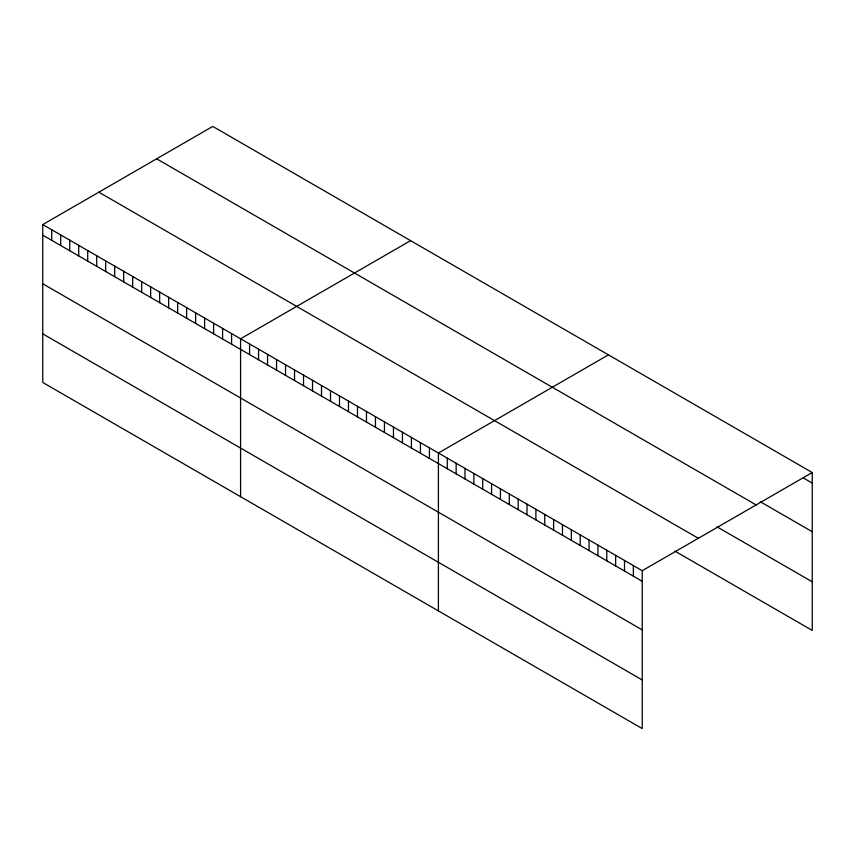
<?xml version="1.0" encoding="UTF-8"?>
<svg xmlns="http://www.w3.org/2000/svg" width="855" height="855" viewBox="0 0 855 855"><rect width="100%" height="100%" fill="white"/><g stroke="black" fill="none" stroke-linecap="round" stroke-linejoin="round"><path stroke-width="1.28" d="M42.75 224.576L642.233 570.691L642.233 728.578L42.75 382.474L42.75 224.576L212.767 126.422L812.25 472.526L812.25 630.424L674.894 551.112M410.592 240.64L240.576 338.794L240.576 496.691M608.429 354.857L438.412 453.011L438.412 610.898M642.233 570.691L812.25 472.526M803.39 477.988L812.25 483.107M760.191 501.661L812.25 531.725M156.657 158.816L756.141 504.92M716.982 526.808L812.25 581.806M98.859 192.193L698.343 538.297M42.75 235.157L642.233 581.272M42.75 283.774L642.233 629.879M42.75 333.856L642.233 679.96M633.373 565.572L633.373 576.152M624.503 560.452L624.503 571.033M615.643 555.344L615.643 565.914M606.783 550.225L606.783 560.805M597.923 545.105L597.923 555.686M589.063 539.986L589.063 550.567M580.203 534.877L580.203 545.447M571.332 529.758L571.332 540.339M562.472 524.639L562.472 535.219M553.613 519.53L553.613 530.1M544.753 514.411L544.753 524.991M535.893 509.291L535.893 519.872M527.022 504.172L527.022 514.753M518.162 499.064L518.162 509.633M509.302 493.944L509.302 504.525M500.442 488.825L500.442 499.406M491.582 483.706L491.582 494.286M482.722 478.597L482.722 489.178M473.852 473.478L473.852 484.058M464.992 468.358L464.992 478.939M456.132 463.25L456.132 473.82M447.272 458.13L447.272 468.711M429.413 447.817L429.413 458.398M420.425 442.634L420.425 453.203M411.426 437.439L411.426 448.02M402.438 432.245L402.438 442.826M393.45 427.051L393.45 437.632M384.451 421.868L384.451 432.438M375.463 416.674L375.463 427.254M366.474 411.479L366.474 422.06M357.476 406.285L357.476 416.866M348.487 401.091L348.487 411.672M339.488 395.908L339.488 406.478M330.5 390.714L330.5 401.294M321.512 385.52L321.512 396.1M312.513 380.325L312.513 390.906M303.525 375.142L303.525 385.712M294.537 369.948L294.537 380.528M285.538 364.754L285.538 375.334M276.55 359.56L276.55 370.14M267.551 354.376L267.551 364.946M258.563 349.182L258.563 359.763M249.575 343.988L249.575 354.569M231.587 333.61L231.587 344.18M222.599 328.416L222.599 338.997M213.6 323.222L213.6 333.803M204.612 318.028L204.612 328.609M195.613 312.834L195.613 323.414M186.625 307.65L186.625 318.22M177.637 302.456L177.637 313.037M168.638 297.262L168.638 307.843M159.65 292.068L159.65 302.649M150.662 286.885L150.662 297.454M141.663 281.69L141.663 292.271M132.675 276.496L132.675 287.077M123.676 271.302L123.676 281.883M114.688 266.119L114.688 276.689M105.699 260.925L105.699 271.505M96.701 255.731L96.701 266.311M87.712 250.536L87.712 261.117M78.724 245.353L78.724 255.923M69.725 240.159L69.725 250.739M60.737 234.965L60.737 245.545M51.738 229.771L51.738 240.351"/></g></svg>
